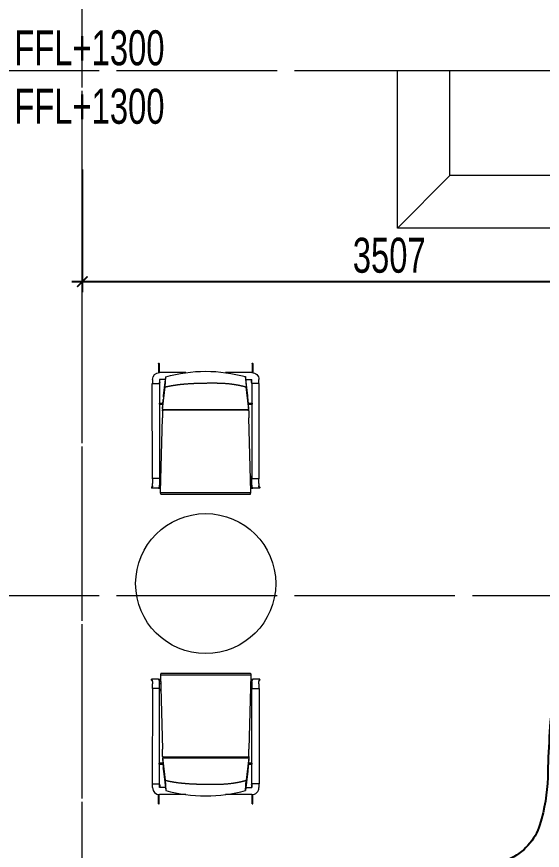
# Model space of a CAD drawing. Header units: millimetres. Extents: x -343543 to 400519, y -115663 to 104219.
# Drawn here: x -322738 to -319736, y 1543 to 6308 of the extents above; entities that cross this region are included whole.
import ezdxf
from ezdxf.xclip import XClip

# ---------------------------------------------------------------- set-up
doc = ezdxf.new("R2010")
doc.units = ezdxf.units.MM
doc.header["$XCLIPFRAME"] = 0
doc.linetypes.add('XREF MAT BANG TUONG XAY$0$CENTER', pattern=[50.8, 31.75, -6.35, 6.35, -6.35])
doc.layers.get('0').update_dxf_attribs({"color": 231, "lineweight": 0})
doc.layers.get('DefPoints').update_dxf_attribs({"color": 191})
for name, color, linetype, lineweight in [('A-PATT', 252, 'Continuous', 9), ('A-SYMBOLS', 10, 'Continuous', 13), ('RSA -DIM', 231, 'Continuous', 0), ('SME-E-POW-NOTE', 134, 'Continuous', 18), ('XREF MAT BANG TUONG XAY$0$A-GRID', 8, 'XREF MAT BANG TUONG XAY$0$CENTER', 15)]:
    doc.layers.add(name, color=color, linetype=linetype, lineweight=lineweight)
doc.layers.add('XREF MAT BANG TUONG XAY$0$A-PATT', color=8, linetype='Continuous')
doc.styles.add('SM-DIMTEXT', font='SME.shx', dxfattribs={"width": 0.7})
doc.styles.add('SME-TEXT', font='sme.shx', dxfattribs={"width": 0.7})
doc.dimstyles.new('SDIM-100', dxfattribs={"dimscale": 100, "dimtxt": 2, "dimasz": 0.6, "dimexe": 0.6, "dimexo": 0.2, "dimgap": 0.5, "dimtad": 1, "dimdec": 0, "dimzin": 12, "dimtxsty": 'SM-DIMTEXT', "dimblk": 'ARCHTICK', "dimblk1": 'ARCHTICK', "dimblk2": 'ARCHTICK', "dimcen": 0.12, "dimdle": 0.6, "dimclrd": 7, "dimclre": 8, "dimadec": 0, "dimazin": 3, "dimtfac": 2, "dimtix": 1, "dimtmove": 1, "dimatfit": 3, "dimfxl": 1, "dimtzin": 0, "dimarcsym": 1})

# ---------------------------------------------------------------- blocks, each defined once
blk = doc.blocks.new('XREF MAT BANG TUONG XAY$0$00.xref_IKIGAI_Truc')
at = {"layer": 'XREF MAT BANG TUONG XAY$0$A-GRID', "color": 8, "ltscale": 20}
for points in [[(16200, -3895), (16200, 22641.7)], [(-2907.5, 6000), (42750, 6000)], [(-2907.5, 3000), (42750, 3000)]]:
    blk.add_lwpolyline(points, dxfattribs=at)
blk = doc.blocks.new('XREF MAT BANG TUONG XAY$0$xref_IKIGAI_Cot')
at = {"layer": 'XREF MAT BANG TUONG XAY$0$A-GRID', "color": 8, "ltscale": 20}
for points in [[(16200, -3895), (16200, 22641.7)], [(-2907.5, 6000), (42750, 6000)], [(-2907.5, 3000), (42750, 3000)]]:
    blk.add_lwpolyline(points, dxfattribs=at)
blk = doc.blocks.new('XREF MAT BANG NOI THAT$0$YLD.Studio-01-217')
at = {"color": 8}
for p, q in [((5.03, 94), (5.03, 94.07)), ((5.03, 94.07), (5.63, 94.07)), ((5.03, 94), (5.03, 87.31)), ((5.63, 94), (5.63, 94.07)), ((5.63, 94), (5.63, 87.36)), ((72.37, 94), (72.37, 94.07)), ((72.37, 94.07), (72.97, 94.07)), ((72.37, 94), (72.37, 87.36)), ((72.97, 94), (72.97, 94.07)), ((72.97, 94), (72.97, 87.31)), ((24.82, 87.37), (5.8, 87.37)), ((8.81, 70.6), (10.33, 84.45)), ((9.82, 77.04), (10.33, 84.45)), ((72.2, 87.37), (53.18, 87.37)), ((69.19, 70.6), (67.67, 84.45)), ((67.67, 84.45), (68.18, 77.04)), ((0.67, 11.15), (0.67, 79.55)), ((0.67, 79.55), (5.85, 79.55)), ((0.77, 82.34), (0.77, 79.62)), ((0.77, 79.6), (0.77, 79.62)), ((10.1, 82.34), (5.8, 82.34)), ((5.8, 82.34), (5.8, 79.62)), ((10.09, 82.32), (5.8, 82.32)), ((5.8, 79.6), (5.8, 79.62)), ((5.83, 82.32), (5.83, 80.21)), ((5.85, 79.55), (5.85, 11.15)), ((5.86, 80.17), (6, 80.08)), ((6.01, 80.36), (6.01, 82.32)), ((6.04, 80.36), (6.04, 82.32)), ((67.9, 82.34), (72.2, 82.34)), ((67.91, 82.32), (72.2, 82.32)), ((71.96, 80.36), (71.96, 82.32)), ((71.99, 80.36), (71.99, 82.32)), ((72, 80.08), (72.14, 80.17)), ((72.06, 79.53), (72.06, 11.15)), ((77.42, 79.53), (72.06, 79.53)), ((72.16, 80.21), (72.16, 82.32)), ((72.2, 79.62), (72.2, 82.34)), ((72.2, 79.6), (72.2, 79.62)), ((77.23, 79.62), (77.23, 82.34)), ((77.23, 79.6), (77.23, 79.62)), ((77.42, 11.15), (77.42, 79.53)), ((8.3, 62.92), (9.82, 77.04)), ((69.7, 62.92), (68.18, 77.04)), ((8.09, 61.03), (8.56, 68.04)), ((8.71, 69.67), (8.74, 69.89)), ((8.74, 69.89), (8.81, 70.6)), ((69.26, 69.89), (69.19, 70.6)), ((69.29, 69.67), (69.26, 69.89)), ((69.91, 61.03), (69.44, 68.04)), ((5.63, 65.39), (5.63, 64.78)), ((5.63, 65.39), (8.38, 65.39)), ((5.63, 64.7), (5.63, 64.78)), ((5.63, 64.78), (8.34, 64.78)), ((8.34, 64.7), (5.63, 64.7)), ((8.04, 59.96), (7.97, 56.88)), ((8.04, 59.96), (8.11, 61.02)), ((8.04, 59.96), (8.35, 59.96)), ((8.09, 61.03), (8.22, 62.23)), ((8.09, 61.03), (8.4, 61.01)), ((8.22, 62.23), (8.3, 62.92)), ((8.35, 59.96), (8.36, 60.42)), ((8.36, 60.42), (8.39, 60.86)), ((69.64, 60.42), (8.36, 60.42)), ((8.38, 60.86), (8.4, 61.01)), ((8.38, 60.86), (8.39, 61.01)), ((8.38, 60.86), (69.62, 60.86)), ((68.81, 61.31), (68.81, 61.31)), ((69.6, 61.01), (69.91, 61.03)), ((69.62, 60.86), (69.6, 61.01)), ((69.62, 60.86), (69.61, 61.01)), ((69.64, 60.42), (69.61, 60.86)), ((69.62, 65.39), (72.34, 65.39)), ((69.65, 59.96), (69.64, 60.42)), ((69.65, 59.96), (69.96, 59.96)), ((69.66, 64.78), (72.34, 64.78)), ((72.34, 64.7), (69.66, 64.7)), ((69.78, 62.23), (69.7, 62.92)), ((69.91, 61.03), (69.78, 62.23)), ((69.96, 59.96), (69.89, 61.02)), ((69.96, 59.96), (70.03, 56.88)), ((72.34, 65.39), (72.34, 64.78)), ((72.34, 64.78), (72.34, 64.7)), ((6.55, 1.54), (7.91, 54.75)), ((7.97, 56.88), (7.91, 54.75)), ((70.03, 56.88), (70.09, 54.75)), ((71.45, 1.54), (70.09, 54.75)), ((6.83, 12.52), (5.68, 11.15)), ((5.86, 12.93), (6, 13.02)), ((6.01, 11.55), (6.01, 12.74)), ((6.04, 11.57), (6.04, 12.74)), ((72.32, 11.15), (71.17, 12.52)), ((71.96, 11.57), (71.96, 12.74)), ((71.99, 11.55), (71.99, 12.74)), ((72, 13.02), (72.14, 12.93)), ((5.85, 11.15), (0.67, 11.15)), ((0.77, 11.1), (0.77, 7.66)), ((0.77, 5.95), (0.77, 7.66)), ((1.07, 11.15), (0.82, 11.15)), ((5.5, 11.15), (5.75, 11.15)), ((5.8, 11.1), (5.8, 7.66)), ((5.8, 6.97), (6.72, 7.9)), ((5.8, 6.89), (6.71, 7.81)), ((5.8, 7.66), (5.8, 5.97)), ((71.28, 7.9), (72.2, 6.97)), ((71.29, 7.81), (72.2, 6.89)), ((72.06, 11.15), (77.42, 11.15)), ((72.2, 7.66), (72.2, 11.1)), ((72.2, 5.97), (72.2, 7.66)), ((72.25, 11.15), (72.5, 11.15)), ((77.18, 11.15), (76.93, 11.15)), ((77.23, 7.66), (77.23, 11.1)), ((77.23, 7.66), (77.23, 5.95)), ((0.77, 5.79), (0, 5.02)), ((0.79, 5.21), (0, 4.42)), ((0, 5.02), (0, 4.42)), ((0.78, 5.22), (0.79, 5.21)), ((0.79, 5.21), (0.79, 5.21)), ((5.82, 5.21), (5.03, 4.42)), ((5.03, 4.42), (6.63, 4.42)), ((5.03, 4.33), (6.63, 4.33)), ((5.63, 5.02), (6.64, 5.02)), ((5.63, 5.02), (5.63, 5.02)), ((5.63, 5.02), (5.63, 5.02)), ((5.82, 5.82), (5.82, 5.81)), ((5.82, 5.81), (5.82, 5.81)), ((5.82, 5.81), (5.82, 5.21)), ((5.82, 5.22), (5.82, 5.21)), ((5.82, 5.21), (5.82, 5.21)), ((6.55, 1.21), (6.55, 1.54)), ((6.55, 1.21), (71.45, 1.21)), ((6.81, 0), (6.55, 1.21)), ((71.19, 0), (71.45, 1.21)), ((71.36, 5.02), (72.37, 5.02)), ((71.37, 4.42), (72.97, 4.42)), ((71.37, 4.33), (72.97, 4.33)), ((71.45, 1.21), (71.45, 1.54)), ((72.18, 5.81), (72.18, 5.82)), ((72.18, 5.81), (72.18, 5.21)), ((72.18, 5.21), (72.18, 5.22)), ((72.97, 4.42), (72.18, 5.21)), ((72.18, 5.21), (72.18, 5.21)), ((72.37, 5.02), (72.37, 5.02)), ((72.37, 5.02), (72.37, 5.02)), ((77.21, 5.21), (77.22, 5.22)), ((77.21, 5.21), (77.21, 5.21)), ((78, 4.42), (77.21, 5.21)), ((78, 5.02), (77.23, 5.79)), ((78, 5.02), (78, 4.42)), ((6.81, 0), (39, 0)), ((39, 0), (71.19, 0))]:
    blk.add_line(p, q, dxfattribs=at)
at = {"color": 8, "extrusion": (0, 0, -1)}
for centre, major_axis, ratio, start_param, end_param in [((5.8, 82.34), (5.03, 0), 0.999389, 3.141593, 4.712389), ((39.01, -4.38), (-100.64, 0.06), 0.920781, 1.281255, 1.570164), ((38.99, -4.38), (-100.64, -0.06), 0.920781, 1.571429, 1.860338), ((72.2, 82.34), (5.03, 0), 0.999389, 4.712388, 6.283185), ((72.3, 79.62), (-0.101, 0), 0.999389, 4.712389, 6.283185), ((72.3, 79.6), (-0.101, 0), 0.999389, 4.712389, 6.283185), ((77.13, 79.62), (0.101, 0), 0.999389, 0, 1.570796), ((77.13, 79.6), (0.101, 0), 0.999389, 6.283185, 7.853981), ((0.82, 11.1), (0.0503, 0), 0.999389, 3.141593, 4.71239), ((1.07, 11.2), (-0.0503, 0), 0.999389, 3.141593, 4.71239), ((5.75, 11.1), (-0.0503, 0), 0.999389, 1.570796, 3.141593), ((72.25, 11.1), (-0.0503, 0), 0.999389, 6.283185, 7.853982), ((72.5, 11.2), (0.0503, 0), 0.999389, 6.283185, 7.853982), ((76.93, 11.2), (-0.0503, 0), 0.999389, 4.712388, 6.283185), ((77.18, 11.1), (0.0503, 0), 0.999389, 4.712388, 6.283185), ((5.03, 5.02), (-5.03, 0), 0.017507, 6.283185, 6.300611), ((5.03, 4.42), (-5.03, 0), 0.017507, 4.712412, 6.283185), ((5.03, 4.42), (-5.03, 0), 0.017507, 0, 0.017426), ((72.97, 4.42), (-5.03, 0), 0.017507, 3.141593, 4.712464), ((72.97, 5.02), (-5.03, 0), 0.017507, 3.124268, 3.141593), ((72.97, 4.42), (-5.03, 0), 0.017507, 3.124268, 3.141593)]:
    blk.add_ellipse(centre, major_axis=major_axis, ratio=ratio, start_param=start_param, end_param=end_param, dxfattribs=at)
at = {"color": 8}
for points, degree, knots in [([(6.01, 80.36), (6.01, 80.35), (6.01, 80.35), (6.01, 80.33), (6.01, 80.33), (6.01, 80.32), (6.01, 80.31), (6.01, 80.3), (6.01, 80.29), (6.01, 80.28), (6.01, 80.27), (6.01, 80.26), (6.01, 80.25), (6.01, 80.25), (6.01, 80.24), (6.01, 80.23), (6.01, 80.22), (6.01, 80.21), (6.01, 80.2), (6.01, 80.2), (6, 80.19), (6, 80.18), (6, 80.17), (6, 80.17), (6, 80.16), (5.99, 80.15), (5.99, 80.14), (5.99, 80.14), (5.98, 80.13), (5.98, 80.12), (5.97, 80.12), (5.97, 80.11), (5.96, 80.11), (5.96, 80.11), (5.95, 80.1), (5.95, 80.1), (5.94, 80.09), (5.93, 80.09), (5.92, 80.09), (5.91, 80.08), (5.9, 80.08), (5.9, 80.08), (5.89, 80.08), (5.88, 80.08), (5.88, 80.07), (5.87, 80.07), (5.87, 80.07), (5.86, 80.07), (5.85, 80.07), (5.85, 80.07), (5.84, 80.07), (5.83, 80.07), (5.83, 80.07), (5.82, 80.07), (5.82, 80.07), (5.81, 80.07), (5.8, 80.07), (5.8, 80.07)], 3, [0, 0, 0, 0, 0.11689, 0.233409, 0.312095, 0.409065, 0.503979, 0.596879, 0.687638, 0.77928, 0.868407, 0.955167, 1.038789, 1.114733, 1.189461, 1.282462, 1.370109, 1.451685, 1.531663, 1.611071, 1.68835, 1.759104, 1.833062, 1.910679, 1.990103, 2.069024, 2.147732, 2.225739, 2.303335, 2.381652, 2.459562, 2.540136, 2.601921, 2.641909, 2.719639, 2.792453, 2.866123, 2.944924, 3.043467, 3.141545, 3.240707, 3.32258, 3.387247, 3.44975, 3.512124, 3.573035, 3.6337, 3.695192, 3.757868, 3.8333, 3.898562, 3.946845, 3.99622, 4.04655, 4.109222, 4.193586, 4.277069, 4.277069, 4.277069, 4.277069]), ([(5.86, 80.22), (5.86, 80.22), (5.85, 80.22), (5.83, 80.22), (5.82, 80.22), (5.8, 80.22), (5.8, 80.22), (5.8, 80.22), (5.8, 80.22)], 5, [0, 0, 0, 0, 0, 0, 2.145056, 2.145056, 2.145056, 2.153698, 2.153698, 2.153698, 2.153698, 2.153698, 2.153698]), ([(5.86, 80.17), (5.86, 80.17), (5.85, 80.17), (5.85, 80.17), (5.84, 80.17), (5.83, 80.18), (5.82, 80.18), (5.81, 80.18), (5.8, 80.18)], 5, [0, 0, 0, 0, 0, 0, 0.547197, 0.547197, 0.547197, 1.448788, 1.448788, 1.448788, 1.448788, 1.448788, 1.448788]), ([(5.87, 80.08), (5.87, 80.08), (5.87, 80.08), (5.87, 80.08), (5.86, 80.08), (5.86, 80.08), (5.85, 80.08), (5.84, 80.07), (5.83, 80.07), (5.82, 80.07), (5.81, 80.07), (5.8, 80.07)], 5, [0, 0, 0, 0, 0, 0, 0.508417, 0.508417, 0.508417, 1.033284, 1.033284, 1.033284, 1.706158, 1.706158, 1.706158, 1.706158, 1.706158, 1.706158]), ([(5.87, 80.08), (5.86, 80.1), (5.85, 80.11), (5.84, 80.13), (5.83, 80.14), (5.81, 80.16), (5.81, 80.16), (5.81, 80.17), (5.81, 80.17), (5.81, 80.17), (5.81, 80.17), (5.81, 80.17)], 5, [11.334544, 11.334544, 11.334544, 11.334544, 11.334544, 11.334544, 26.991063, 26.991063, 26.991063, 28.593175, 28.593175, 28.593175, 29.023719, 29.023719, 29.023719, 29.023719, 29.023719, 29.023719]), ([(6, 80.21), (5.97, 80.21), (5.95, 80.21), (5.92, 80.21), (5.9, 80.22), (5.87, 80.22), (5.87, 80.22), (5.86, 80.22), (5.86, 80.22), (5.86, 80.22), (5.86, 80.22), (5.86, 80.22)], 5, [11.334544, 11.334544, 11.334544, 11.334544, 11.334544, 11.334544, 26.991063, 26.991063, 26.991063, 28.593175, 28.593175, 28.593175, 29.023719, 29.023719, 29.023719, 29.023719, 29.023719, 29.023719]), ([(6.01, 80.36), (6.01, 80.35), (6.01, 80.34), (6.01, 80.33), (6.01, 80.31), (6.01, 80.29), (6.01, 80.28), (6.01, 80.26), (6.01, 80.24), (6.01, 80.24), (6, 80.22), (6, 80.21), (6, 80.21), (6, 80.21), (6, 80.21)], 5, [0, 0, 0, 0, 0, 0, 0.542954, 0.542954, 0.542954, 1.408857, 1.408857, 1.408857, 1.987463, 1.987463, 1.987463, 2.792709, 2.792709, 2.792709, 2.792709, 2.792709, 2.792709]), ([(9.82, 77.04), (12.65, 77.69), (15.49, 78.23), (18.33, 78.67), (24.32, 79.36), (30.34, 79.69), (33.5, 79.78), (39.48, 79.92), (45.46, 79.94), (48.26, 79.92), (53.97, 79.7), (59.63, 79), (62.49, 78.5), (65.34, 77.85), (68.18, 77.04)], 5, [0, 0, 0, 0, 0, 0, 143.030883, 143.030883, 143.030883, 300.119513, 300.119513, 300.119513, 439.47879, 439.47879, 439.47879, 584.087653, 584.087653, 584.087653, 584.087653, 584.087653, 584.087653]), ([(72, 80.21), (72, 80.21), (72, 80.21), (72, 80.21), (72, 80.22), (72, 80.22), (72, 80.23), (71.99, 80.24), (71.99, 80.26), (71.99, 80.27), (71.99, 80.29), (71.99, 80.31), (71.99, 80.32), (71.99, 80.33), (71.99, 80.35), (71.99, 80.35), (71.99, 80.35), (71.99, 80.36)], 5, [0, 0, 0, 0, 0, 0, 0.536911, 0.536911, 0.536911, 1.088754, 1.088754, 1.088754, 1.960241, 1.960241, 1.960241, 2.533438, 2.533438, 2.533438, 2.792479, 2.792479, 2.792479, 2.792479, 2.792479, 2.792479]), ([(71.99, 80.36), (71.99, 80.35), (71.99, 80.35), (71.99, 80.33), (71.99, 80.32), (71.99, 80.32), (71.99, 80.31), (71.99, 80.3), (71.99, 80.29), (71.99, 80.28), (71.99, 80.27), (71.99, 80.26), (71.99, 80.25), (71.99, 80.24), (71.99, 80.24), (71.99, 80.23), (71.99, 80.22), (71.99, 80.21), (71.99, 80.2), (71.99, 80.2), (72, 80.19), (72, 80.18), (72, 80.18), (72, 80.17), (72, 80.16), (72, 80.16), (72.01, 80.15), (72.01, 80.14), (72.01, 80.14), (72.02, 80.13), (72.02, 80.13), (72.03, 80.12), (72.03, 80.12), (72.04, 80.11), (72.04, 80.11), (72.05, 80.1), (72.05, 80.1), (72.06, 80.09), (72.07, 80.09), (72.08, 80.08), (72.09, 80.08), (72.09, 80.08), (72.1, 80.08), (72.1, 80.08), (72.11, 80.08), (72.12, 80.08), (72.12, 80.07), (72.13, 80.07), (72.13, 80.07), (72.14, 80.07), (72.15, 80.07), (72.15, 80.07), (72.16, 80.07), (72.17, 80.07), (72.17, 80.07), (72.18, 80.07), (72.19, 80.07), (72.2, 80.07), (72.2, 80.07)], 3, [0, 0, 0, 0, 0.118575, 0.236568, 0.312938, 0.410491, 0.505804, 0.599127, 0.690371, 0.782411, 0.871975, 0.959156, 1.043994, 1.126599, 1.207363, 1.293546, 1.376205, 1.455832, 1.533951, 1.613121, 1.677681, 1.712548, 1.78403, 1.853619, 1.92614, 2.000996, 2.081456, 2.16069, 2.240225, 2.311815, 2.374583, 2.43713, 2.499591, 2.562227, 2.630148, 2.713105, 2.794534, 2.877109, 2.961639, 3.049065, 3.138304, 3.233148, 3.287982, 3.334241, 3.397902, 3.456961, 3.515158, 3.574289, 3.636452, 3.69898, 3.765217, 3.816921, 3.865538, 3.939618, 4.040082, 4.123824, 4.206307, 4.291108, 4.291108, 4.291108, 4.291108]), ([(72, 80.21), (72.03, 80.21), (72.05, 80.21), (72.08, 80.21), (72.1, 80.22), (72.13, 80.22), (72.13, 80.22), (72.14, 80.22), (72.14, 80.22), (72.14, 80.22), (72.14, 80.22), (72.14, 80.22)], 5, [11.334544, 11.334544, 11.334544, 11.334544, 11.334544, 11.334544, 26.991063, 26.991063, 26.991063, 28.593175, 28.593175, 28.593175, 29.023719, 29.023719, 29.023719, 29.023719, 29.023719, 29.023719]), ([(72.13, 80.08), (72.14, 80.1), (72.15, 80.11), (72.16, 80.13), (72.17, 80.14), (72.19, 80.16), (72.19, 80.16), (72.19, 80.17), (72.19, 80.17), (72.19, 80.17), (72.19, 80.17), (72.19, 80.17)], 5, [11.334544, 11.334544, 11.334544, 11.334544, 11.334544, 11.334544, 26.991063, 26.991063, 26.991063, 28.593175, 28.593175, 28.593175, 29.023719, 29.023719, 29.023719, 29.023719, 29.023719, 29.023719]), ([(72.2, 80.07), (72.19, 80.07), (72.19, 80.07), (72.18, 80.07), (72.17, 80.07), (72.16, 80.07), (72.16, 80.07), (72.14, 80.08), (72.13, 80.08), (72.13, 80.08), (72.13, 80.08), (72.13, 80.08)], 5, [0.924605, 0.924605, 0.924605, 0.924605, 0.924605, 0.924605, 1.331693, 1.331693, 1.331693, 1.881457, 1.881457, 1.881457, 2.645784, 2.645784, 2.645784, 2.645784, 2.645784, 2.645784]), ([(72.14, 80.22), (72.14, 80.22), (72.15, 80.22), (72.17, 80.22), (72.18, 80.22), (72.2, 80.22), (72.2, 80.22), (72.2, 80.22), (72.2, 80.22)], 5, [0, 0, 0, 0, 0, 0, 2.169157, 2.169157, 2.169157, 2.177999, 2.177999, 2.177999, 2.177999, 2.177999, 2.177999]), ([(72.14, 80.17), (72.14, 80.17), (72.15, 80.17), (72.15, 80.17), (72.16, 80.17), (72.17, 80.18), (72.18, 80.18), (72.19, 80.18), (72.2, 80.18)], 5, [0, 0, 0, 0, 0, 0, 0.553924, 0.553924, 0.553924, 1.466485, 1.466485, 1.466485, 1.466485, 1.466485, 1.466485]), ([(8.71, 69.67), (8.69, 69.52), (8.68, 69.32), (8.65, 69.1), (8.62, 68.76), (8.59, 68.39), (8.58, 68.28), (8.57, 68.16), (8.56, 68.04)], 5, [0, 0, 0, 0, 0, 0, 28.611401, 28.611401, 28.611401, 41.574373, 41.574373, 41.574373, 41.574373, 41.574373, 41.574373]), ([(69.44, 68.04), (69.42, 68.31), (69.39, 68.58), (69.37, 68.83), (69.34, 69.17), (69.31, 69.46), (69.3, 69.53), (69.3, 69.6), (69.29, 69.67)], 5, [0, 0, 0, 0, 0, 0, 29.660482, 29.660482, 29.660482, 41.636356, 41.636356, 41.636356, 41.636356, 41.636356, 41.636356]), ([(5.66, 12.92), (5.66, 12.92), (5.66, 12.92), (5.67, 12.92), (5.67, 12.92), (5.68, 12.92), (5.69, 12.92), (5.7, 12.92), (5.71, 12.92), (5.72, 12.92), (5.74, 12.92), (5.76, 12.92), (5.76, 12.92), (5.78, 12.92), (5.79, 12.92), (5.79, 12.92), (5.8, 12.93), (5.81, 12.93), (5.81, 12.93), (5.81, 12.93), (5.81, 12.93)], 5, [101.54699, 101.54699, 101.54699, 101.54699, 101.54699, 101.54699, 101.760588, 101.760588, 101.760588, 102.278567, 102.278567, 102.278567, 103.285538, 103.285538, 103.285538, 104.289953, 104.289953, 104.289953, 105.265877, 105.265877, 105.265877, 106.192097, 106.192097, 106.192097, 106.192097, 106.192097, 106.192097]), ([(5.66, 12.89), (5.69, 12.88), (5.71, 12.88), (5.74, 12.88), (5.79, 12.88), (5.83, 12.88), (5.84, 12.88), (5.85, 12.88), (5.86, 12.88)], 5, [0, 0, 0, 0, 0, 0, 2.619534, 2.619534, 2.619534, 5.038609, 5.038609, 5.038609, 5.038609, 5.038609, 5.038609]), ([(5.73, 13.03), (5.74, 13.03), (5.75, 13.03), (5.76, 13.03), (5.78, 13.03), (5.79, 13.03), (5.81, 13.03), (5.82, 13.03), (5.84, 13.02), (5.84, 13.02), (5.86, 13.02), (5.87, 13.02), (5.87, 13.02), (5.87, 13.02), (5.87, 13.02)], 5, [0, 0, 0, 0, 0, 0, 0.513089, 0.513089, 0.513089, 1.331697, 1.331697, 1.331697, 1.881463, 1.881463, 1.881463, 2.645793, 2.645793, 2.645793, 2.645793, 2.645793, 2.645793]), ([(5.81, 12.93), (5.81, 12.93), (5.81, 12.93), (5.81, 12.93), (5.81, 12.94), (5.82, 12.94), (5.82, 12.94), (5.83, 12.96), (5.84, 12.98), (5.85, 12.99), (5.86, 13), (5.87, 13.02)], 5, [24.815892, 24.815892, 24.815892, 24.815892, 24.815892, 24.815892, 25.657633, 25.657633, 25.657633, 28.556469, 28.556469, 28.556469, 42.485305, 42.485305, 42.485305, 42.485305, 42.485305, 42.485305]), ([(5.86, 12.88), (5.86, 12.88), (5.86, 12.88), (5.86, 12.88), (5.87, 12.88), (5.87, 12.88), (5.88, 12.88), (5.9, 12.88), (5.93, 12.89), (5.95, 12.89), (5.98, 12.89), (6, 12.89)], 5, [24.815892, 24.815892, 24.815892, 24.815892, 24.815892, 24.815892, 25.657633, 25.657633, 25.657633, 28.556469, 28.556469, 28.556469, 42.485305, 42.485305, 42.485305, 42.485305, 42.485305, 42.485305]), ([(6, 12.89), (6, 12.89), (6, 12.89), (6, 12.89), (6, 12.88), (6, 12.87), (6, 12.87), (6.01, 12.85), (6.01, 12.84), (6.01, 12.83), (6.01, 12.81), (6.01, 12.78), (6.01, 12.78), (6.01, 12.76), (6.01, 12.75), (6.01, 12.75), (6.01, 12.75), (6.01, 12.74)], 5, [0, 0, 0, 0, 0, 0, 0.536913, 0.536913, 0.536913, 1.088758, 1.088758, 1.088758, 1.960247, 1.960247, 1.960247, 2.533446, 2.533446, 2.533446, 2.792488, 2.792488, 2.792488, 2.792488, 2.792488, 2.792488]), ([(71.99, 12.74), (71.99, 12.75), (71.99, 12.76), (71.99, 12.76), (71.99, 12.79), (71.99, 12.81), (71.99, 12.82), (71.99, 12.84), (71.99, 12.85), (71.99, 12.86), (72, 12.87), (72, 12.88), (72, 12.89), (72, 12.89), (72, 12.89)], 5, [0, 0, 0, 0, 0, 0, 0.542956, 0.542956, 0.542956, 1.408861, 1.408861, 1.408861, 1.987468, 1.987468, 1.987468, 2.792718, 2.792718, 2.792718, 2.792718, 2.792718, 2.792718]), ([(72.14, 12.88), (72.14, 12.88), (72.14, 12.88), (72.14, 12.88), (72.13, 12.88), (72.13, 12.88), (72.12, 12.88), (72.09, 12.88), (72.07, 12.89), (72.05, 12.89), (72.02, 12.89), (72, 12.89)], 5, [24.815892, 24.815892, 24.815892, 24.815892, 24.815892, 24.815892, 25.657633, 25.657633, 25.657633, 28.556469, 28.556469, 28.556469, 42.485305, 42.485305, 42.485305, 42.485305, 42.485305, 42.485305]), ([(72.13, 13.02), (72.13, 13.02), (72.13, 13.02), (72.13, 13.02), (72.14, 13.02), (72.14, 13.02), (72.15, 13.02), (72.16, 13.02), (72.18, 13.03), (72.19, 13.03), (72.21, 13.03), (72.22, 13.03), (72.23, 13.03), (72.24, 13.03), (72.25, 13.03), (72.26, 13.03), (72.26, 13.03), (72.27, 13.03)], 5, [0, 0, 0, 0, 0, 0, 0.508419, 0.508419, 0.508419, 1.033287, 1.033287, 1.033287, 1.860457, 1.860457, 1.860457, 2.401806, 2.401806, 2.401806, 2.645745, 2.645745, 2.645745, 2.645745, 2.645745, 2.645745]), ([(72.19, 12.93), (72.19, 12.93), (72.19, 12.93), (72.19, 12.93), (72.19, 12.94), (72.18, 12.94), (72.18, 12.94), (72.17, 12.96), (72.16, 12.98), (72.15, 12.99), (72.14, 13), (72.13, 13.02)], 5, [24.815892, 24.815892, 24.815892, 24.815892, 24.815892, 24.815892, 25.657633, 25.657633, 25.657633, 28.556469, 28.556469, 28.556469, 42.485305, 42.485305, 42.485305, 42.485305, 42.485305, 42.485305]), ([(72.34, 12.89), (72.31, 12.88), (72.29, 12.88), (72.26, 12.88), (72.21, 12.88), (72.17, 12.88), (72.15, 12.88), (72.15, 12.88), (72.14, 12.88)], 5, [0, 0, 0, 0, 0, 0, 2.619409, 2.619409, 2.619409, 5.038475, 5.038475, 5.038475, 5.038475, 5.038475, 5.038475]), ([(72.34, 12.92), (72.34, 12.92), (72.34, 12.92), (72.33, 12.92), (72.33, 12.92), (72.32, 12.92), (72.31, 12.92), (72.3, 12.92), (72.29, 12.92), (72.28, 12.92), (72.26, 12.92), (72.24, 12.92), (72.24, 12.92), (72.22, 12.92), (72.21, 12.92), (72.21, 12.92), (72.2, 12.93), (72.19, 12.93), (72.19, 12.93), (72.19, 12.93), (72.19, 12.93)], 5, [101.546984, 101.546984, 101.546984, 101.546984, 101.546984, 101.546984, 101.760582, 101.760582, 101.760582, 102.278562, 102.278562, 102.278562, 103.285535, 103.285535, 103.285535, 104.289953, 104.289953, 104.289953, 105.265881, 105.265881, 105.265881, 106.192099, 106.192099, 106.192099, 106.192099, 106.192099, 106.192099]), ([(5.82, 5.82), (5.81, 5.82), (5.81, 5.84), (5.81, 5.89), (5.81, 5.99), (5.8, 6.14), (5.8, 6.21), (5.8, 6.3), (5.8, 6.38)], 5, [0, 0, 0, 0, 0, 0, 9.615959, 9.615959, 9.615959, 17.747792, 17.747792, 17.747792, 17.747792, 17.747792, 17.747792]), ([(72.2, 6.38), (72.2, 6.25), (72.2, 6.12), (72.19, 6.01), (72.19, 5.9), (72.19, 5.84), (72.19, 5.83), (72.19, 5.82), (72.18, 5.82)], 5, [0, 0, 0, 0, 0, 0, 12.839967, 12.839967, 12.839967, 17.733328, 17.733328, 17.733328, 17.733328, 17.733328, 17.733328]), ([(0.77, 5.95), (0.77, 5.8), (0.77, 5.66), (0.78, 5.53), (0.78, 5.36), (0.78, 5.26), (0.78, 5.23), (0.78, 5.22), (0.78, 5.22)], 5, [0, 0, 0, 0, 0, 0, 11.747537, 11.747537, 11.747537, 18.277887, 18.277887, 18.277887, 18.277887, 18.277887, 18.277887]), ([(5.82, 5.22), (5.81, 5.22), (5.81, 5.23), (5.81, 5.26), (5.81, 5.37), (5.81, 5.54), (5.8, 5.67), (5.8, 5.81), (5.8, 5.96), (5.8, 5.97), (5.8, 5.97), (5.8, 5.97)], 5, [0, 0, 0, 0, 0, 0, 6.776554, 6.776554, 6.776554, 18.337778, 18.337778, 18.337778, 18.570187, 18.570187, 18.570187, 18.570187, 18.570187, 18.570187]), ([(72.2, 5.97), (72.2, 5.82), (72.2, 5.67), (72.19, 5.54), (72.19, 5.37), (72.19, 5.26), (72.19, 5.23), (72.19, 5.22), (72.18, 5.22)], 5, [0, 0, 0, 0, 0, 0, 11.946445, 11.946445, 11.946445, 18.56747, 18.56747, 18.56747, 18.56747, 18.56747, 18.56747]), ([(77.22, 5.22), (77.22, 5.22), (77.22, 5.23), (77.22, 5.26), (77.22, 5.36), (77.23, 5.53), (77.23, 5.66), (77.23, 5.8), (77.23, 5.94), (77.23, 5.95), (77.23, 5.95), (77.23, 5.95)], 5, [0, 0, 0, 0, 0, 0, 6.682096, 6.682096, 6.682096, 18.055785, 18.055785, 18.055785, 18.280688, 18.280688, 18.280688, 18.280688, 18.280688, 18.280688])]:
    blk.add_open_spline(points, degree=degree, knots=knots, dxfattribs=at)
blk = doc.blocks.new('XREF MAT BANG NOI THAT')
at = {"color": 8}
blk.add_line((18300, 5400), (18000, 5100), dxfattribs=at)
for points in [[(18000, 6000), (22000, 6000), (22000, 5100), (18000, 5100)], [(18300, 6000), (21700, 6000), (21700, 5400), (18300, 5400)]]:
    blk.add_lwpolyline(points, close=True, dxfattribs=at)
blk.add_circle((16905.1, 3067.5), 400, dxfattribs=at)
at = {"color": 8, "zscale": 7.950119377061841}
for p, xscale, yscale, rotation in [((16595, 3579), 7.950119377061841, 7.950119377061841, 0.004370865391923421), ((16595, 2555.9), -7.950119377061839, 7.950119377061839, 179.9956291346081)]:
    blk.add_blockref('XREF MAT BANG NOI THAT$0$YLD.Studio-01-217', p, dxfattribs=dict(at, xscale=xscale, yscale=yscale, rotation=rotation))
blk = doc.blocks.new('01.Xref _MB T1')
at = {"layer": 'XREF MAT BANG TUONG XAY$0$A-PATT', "color": 8}
blk.add_lwpolyline([(22077.28112, 1468.35851, -0.0422727158), (21500.01981, 1576.09554, -0.1072966146), (21176.98178, 1736.9903, -0.1608015847), (21037.59719, 1974.86923, -0.0565196951), (21016.8414, 2276.40741, 0.0952152517), (20969.555, 2631.37264, 0.1704727025), (20584.73432, 3093.75179, 0.1187922925), (20051.29879, 3268.72621, 0.1186272797), (19502.40968, 3184.79873, 0.1355303517), (19055.89909, 2847.02552, 0.1312856294), (18885.70323, 2421.36024, 0.0198669107), (18858.55277, 1959.72591, -0.0639542172), (18814.13903, 1690.28546, -0.2177159174), (18633.99179, 1490.84365, -0.0827459411)], format="xyb", dxfattribs=at)
at = {"color": 8}
blk.add_blockref('XREF MAT BANG TUONG XAY$0$00.xref_IKIGAI_Truc', (0.00011, 0), dxfattribs=at)
ref = blk.add_blockref('XREF MAT BANG TUONG XAY$0$xref_IKIGAI_Cot', (-0.00927, -0.00001), dxfattribs=at)
XClip(ref).set_block_clipping_path([(-1610.3425959283, -2225.6693134198), (41829.1295208634, 21555.8819575264)])
at = {"layer": 'A-PATT', "color": 8}
blk.add_blockref('XREF MAT BANG NOI THAT', (0, 0), dxfattribs=at)
blk = doc.blocks.new('_ArchTick')
at = {"color": 0, "linetype": 'ByBlock', "const_width": 0.15}
blk.add_lwpolyline([(-0.5, -0.5), (0.5, 0.5)], dxfattribs=at)
blk = doc.blocks.new('*D601')
at = {"layer": 'DefPoints', "color": 0, "linetype": 'Continuous', "ltscale": 1000, "transparency": 16777216}
for p in [(-318856.8, 5906.3), (-322363.5, 5455.3), (-322363.5, 4793.1)]:
    blk.add_point(p, dxfattribs=at)
at = {"layer": 'RSA -DIM', "color": 8, "linetype": 'Continuous', "lineweight": -2, "ltscale": 1000, "transparency": 16777216}
for p, q in [((-318856.8, 5886.3), (-318856.8, 4733.1)), ((-322363.5, 5435.3), (-322363.5, 4733.1))]:
    blk.add_line(p, q, dxfattribs=at)
at = {"layer": 'RSA -DIM', "color": 7, "linetype": 'Continuous', "lineweight": -2, "ltscale": 1000, "transparency": 16777216}
blk.add_line((-318796.8, 4793.1), (-322423.5, 4793.1), dxfattribs=at)
at = {"layer": 'RSA -DIM', "color": 7, "linetype": 'Continuous', "lineweight": -2, "ltscale": 1000, "transparency": 16777216, "xscale": 60, "yscale": 60, "zscale": 60, "rotation": 180}
blk.add_blockref('_ArchTick', (-322363.5, 4793.1), dxfattribs=at)
at = {"layer": 'RSA -DIM', "color": 7, "linetype": 'Continuous', "lineweight": -2, "ltscale": 1000, "transparency": 16777216, "xscale": 60, "yscale": 60, "zscale": 60}
blk.add_blockref('_ArchTick', (-318856.8, 4793.1), dxfattribs=at)
at = {"layer": 'RSA -DIM', "color": 0, "linetype": 'Continuous', "ltscale": 1000, "transparency": 16777216, "insert": (-320610.1, 4943.1), "char_height": 200, "attachment_point": 5, "style": 'SM-DIMTEXT'}
blk.add_mtext('3507', dxfattribs=at)

msp = doc.modelspace()

# ---------------------------------------------------------------- block references
at = {"layer": 'A-SYMBOLS'}
msp.add_blockref('01.Xref _MB T1', (-338563.5, 0), dxfattribs=at)

# ---------------------------------------------------------------- next in the draw order: texts
at = {"layer": 'SME-E-POW-NOTE', "style": 'SME-TEXT', "width": 0.7}
for p in [(-322752.2, 6030.2), (-322752.2, 5695.9)]:
    msp.add_text('FFL+1300', height=200, dxfattribs=at).set_placement(p)

# ---------------------------------------------------------------- next in the draw order: dimensions: what is measured, and where the dimension line sits
at = {"layer": 'RSA -DIM', "color": 1, "linetype": 'Continuous', "ltscale": 1000}
dim = msp.add_linear_dim(base=(-322363.5, 4793.1), p1=(-318856.8, 5906.3), p2=(-322363.5, 5455.3), dimstyle='SDIM-100', dxfattribs=at)
dim.commit()
dim.dimension.update_dxf_attribs({"geometry": '*D601', "text_midpoint": (-320610.1, 4943.1)})

doc.saveas('drawing.dxf')
